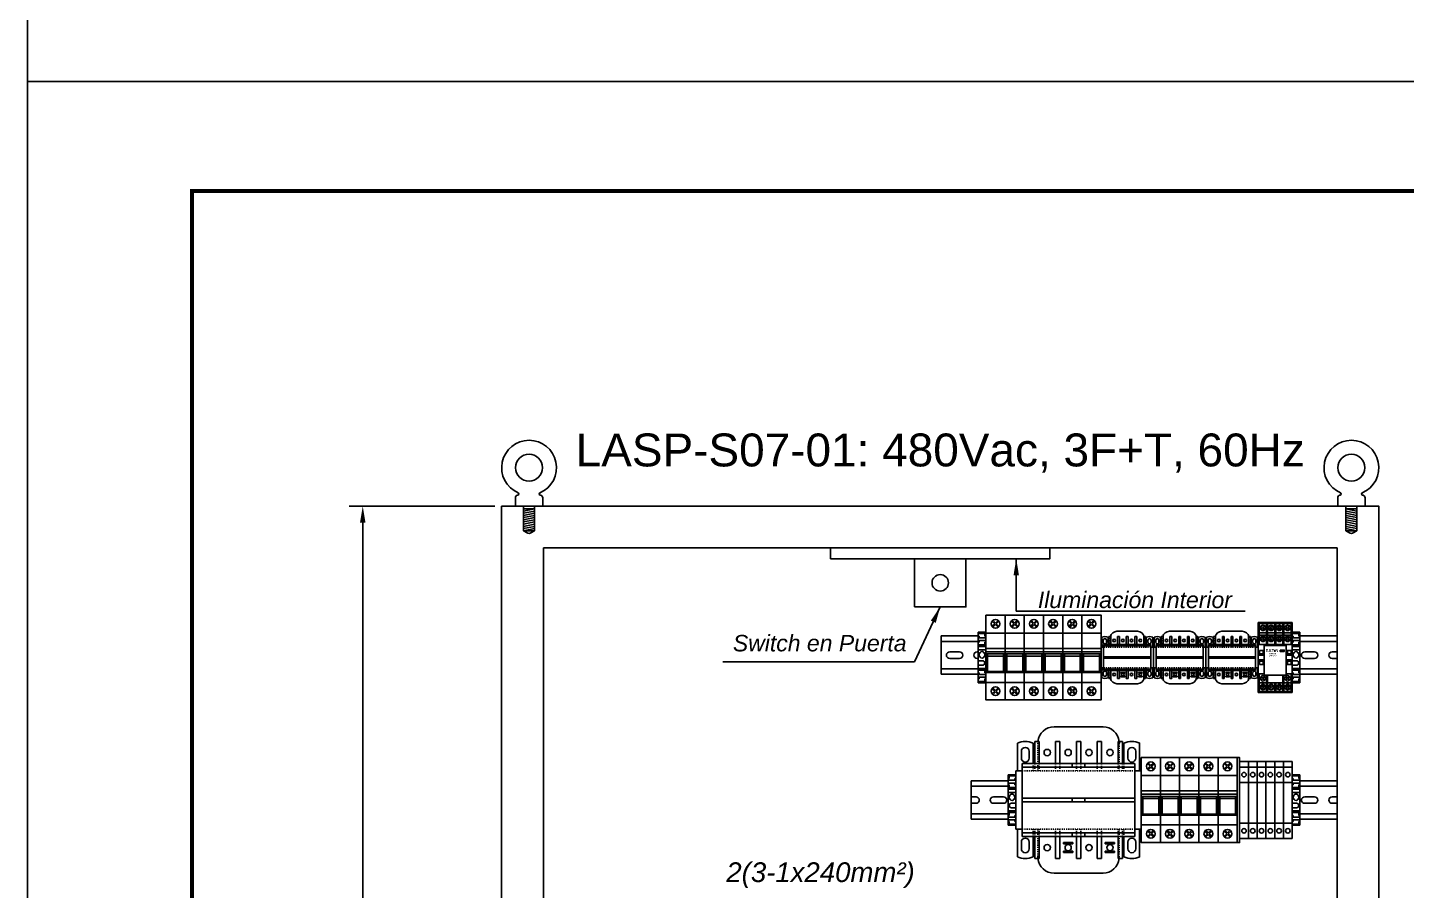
# Model space of a CAD drawing. Header units: millimetres. Extents: x 0 to 840, y -1485 to 297.
# Drawn here: x 0 to 125.8, y -73.8 to 4.9 of the extents above; entities that cross this region are included whole.
import ezdxf

# ---------------------------------------------------------------- set-up
doc = ezdxf.new("R2010")
doc.units = ezdxf.units.MM
doc.linetypes.add('HIDDEN', pattern=[0.2, 0.1, -0.1])
for name, color, linetype in [('DEFAULT_2', 8, 'HIDDEN'), ('L_COTAS', 2, 'Continuous'), ('MEMBRETE', 7, 'Continuous')]:
    doc.layers.add(name, color=color, linetype=linetype)
doc.styles.get("Standard").update_dxf_attribs({"font": 'arial.ttf'})
doc.styles.add('TEXTOS', font='ariali.ttf')
doc.dimstyles.new('FLECHA_ESC50', dxfattribs={"dimscale": 0.05, "dimtxt": 1.8, "dimasz": 2, "dimexe": 2, "dimexo": 4, "dimgap": 1, "dimtad": 1, "dimzin": 4, "dimdsep": 46, "dimtxsty": 'TEXTOS', "dimcen": 0, "dimclrd": 256, "dimclre": 256, "dimclrt": 2, "dimadec": 0, "dimazin": 0, "dimtfac": 1, "dimtdec": 4, "dimtmove": 1, "dimatfit": 3, "dimfxl": 1, "dimtvp": 1, "dimtolj": 1, "dimtzin": 0, "dimarcsym": 0})
doc.dimstyles.new('ISO-25$0', dxfattribs={"dimscale": 0, "dimtxt": 30, "dimasz": 25, "dimexe": 10, "dimexo": 20, "dimtad": 0, "dimtoh": 1, "dimdec": 4, "dimdsep": 46, "dimtxsty": 'Standard', "dimcen": 2.5, "dimclrd": 1, "dimclre": 1, "dimclrt": 3, "dimadec": 0, "dimazin": 0, "dimtfac": 1, "dimtdec": 4, "dimtmove": 0, "dimatfit": 3, "dimfxl": 1, "dimtvp": 1, "dimtolj": 1, "dimtzin": 0, "dimarcsym": 0})

# ---------------------------------------------------------------- blocks, each defined once
blk = doc.blocks.new('*D94')
at = {"layer": 'Defpoints', "color": 0, "transparency": 16777216}
for p in [(43.24, -38.73), (30.57, -238.73), (43.24, -238.73)]:
    blk.add_point(p, dxfattribs=at)
at = {"layer": 'L_COTAS', "color": 0, "lineweight": -2, "transparency": 16777216}
for p, q in [((42.61, -38.73), (29.32, -38.73)), ((30.57, -40.23), (30.57, -237.23)), ((42.61, -238.73), (29.32, -238.73))]:
    blk.add_line(p, q, dxfattribs=at)
at = {"layer": 'L_COTAS', "color": 0, "transparency": 16777216}
for points in [[(30.32, -40.23), (30.82, -40.23), (30.57, -38.73)], [(30.32, -237.23), (30.82, -237.23), (30.57, -238.73)]]:
    blk.add_solid(points, dxfattribs=at)
at = {"layer": 'L_COTAS', "color": 0, "transparency": 16777216, "insert": (29.04, -138.73), "char_height": 2, "attachment_point": 5, "rotation": 90, "style": 'TEXTOS'}
blk.add_mtext('2000mm', dxfattribs=at)
blk = doc.blocks.new('CANCAMO_8')
at = {"color": 2}
for p, q in [((-1.25, 0.75), (-1.25, 0)), ((-1.25, 0), (1.25, 0)), ((1.25, 0), (1.25, 0.75))]:
    blk.add_line(p, q, dxfattribs=at)
at = {"color": 3}
for p, q in [((-0.5, 0), (-0.5, -2.25)), ((0.5, 0), (0.5, -2.25)), ((-0.5, -0.25), (0.5, -0.25)), ((-0.5, -0.45), (0.5, -0.25)), ((-0.5, -0.65), (0.5, -0.45)), ((-0.5, -0.85), (0.5, -0.65)), ((-0.5, -1.05), (0.5, -0.85)), ((-0.5, -1.25), (0.5, -1.05)), ((-0.5, -1.45), (0.5, -1.25)), ((-0.5, -1.65), (0.5, -1.45)), ((-0.5, -1.85), (0.5, -1.65)), ((-0.5, -2.05), (0.5, -1.85)), ((-0.5, -2.25), (0.5, -2.05)), ((-0.5, -2.25), (0.5, -2.25)), ((-0.5, -2.25), (-0.11, -2.47)), ((0.11, -2.47), (0.5, -2.25))]:
    blk.add_line(p, q, dxfattribs=at)
at = {"color": 2}
blk.add_circle((0, 3.5), 1.23, dxfattribs=at)
for centre, radius, start, end in [((0, 3.5), 2.5, 293.2203, 246.7797), ((-1, 0.75), 0.25, 90, 180), ((-1.04, 1.1), 0.111, 289.3515, 70.6485), ((1.04, 1.1), 0.111, 109.3515, 250.6485), ((1, 0.75), 0.25, 0, 90)]:
    blk.add_arc(centre, radius, start, end, dxfattribs=at)
at = {"color": 3}
blk.add_arc((0, -2.25), 0.25, 243.4349, 296.5651, dxfattribs=at)
blk = doc.blocks.new('Fusible PMF')
for p, q in [((-0.32, 7.2), (-0.07, 6.95)), ((-0.07, 6.95), (-0.27, 6.75)), ((-0.27, 6.75), (-0.2, 6.68)), ((-0.25, 7.27), (0, 7.02)), ((0, 6.88), (-0.2, 6.68)), ((0.2, 7.22), (0, 7.02)), ((0, 6.88), (0.25, 6.63)), ((0.27, 7.15), (0.07, 6.95)), ((0.07, 6.95), (0.32, 6.7)), ((0.2, 7.22), (0.27, 7.15)), ((-0.32, 0.55), (-0.07, 0.8)), ((-0.27, 1), (-0.2, 1.07)), ((-0.07, 0.8), (-0.27, 1)), ((-0.25, 0.48), (0, 0.73)), ((0, 0.87), (-0.2, 1.07)), ((0, 0.87), (0.25, 1.12)), ((0.2, 0.53), (0, 0.73)), ((0.07, 0.8), (0.32, 1.05)), ((0.27, 0.6), (0.07, 0.8)), ((0.2, 0.53), (0.27, 0.6))]:
    blk.add_line(p, q)
at = {"color": 4}
for p, q in [((0.88, 4.4), (-0.87, 4.4)), ((0.88, 4.2), (-0.87, 4.2)), ((-0.72, 2.5), (-0.72, 4.2)), ((0.73, 4), (-0.72, 4)), ((0.73, 2.5), (0.73, 4.2)), ((0.73, 2.6), (-0.72, 2.6)), ((0.88, 2.5), (-0.87, 2.5))]:
    blk.add_line(p, q, dxfattribs=at)
blk.add_lwpolyline([(-0.87, 7.75), (0.88, 7.75), (0.88, 0), (-0.87, 0)], close=True)
at = {"color": 5}
blk.add_lwpolyline([(-0.87, 6.1), (0.88, 6.1), (0.88, 4.7), (-0.87, 4.7)], close=True, dxfattribs=at)
at = {"color": 4}
blk.add_lwpolyline([(-0.87, 4.7), (0.88, 4.7), (0.88, 1.6), (-0.87, 1.6)], close=True, dxfattribs=at)
for centre in [(0, 6.95), (0, 0.8)]:
    blk.add_circle(centre, 0.4)
blk = doc.blocks.new('BORNE SECCIONABLE')
for p, q in [((-0.4, 0), (-0.4, 7)), ((-0.4, 7), (0.4, 7)), ((-0.4, 6.5), (0.4, 6.5)), ((0.4, 7), (0.4, 0)), ((0.4, 5.11), (-0.4, 5.11)), ((-0.4, 1.39), (0.4, 1.39)), ((0.4, 0), (-0.4, 0))]:
    blk.add_line(p, q)
for centre in [(0, 5.81), (0, 0.69)]:
    blk.add_circle(centre, 0.208)
blk = doc.blocks.new('TOPE JXBs-BF')
for p, q in [((-0.35, 0), (-0.35, 4.6)), ((0.35, 4.6), (-0.35, 4.6)), ((0.35, 4.6), (-0.35, 4.6)), ((0.25, 4.5), (-0.35, 4.5)), ((-0.25, 4.25), (-0.35, 4.25)), ((-0.25, 4.25), (-0.25, 4.1)), ((0.35, 4.1), (-0.25, 4.1)), ((0.35, 3.85), (-0.25, 3.85)), ((-0.25, 3.85), (-0.25, 3.7)), ((0.25, 4.25), (0.25, 4.5)), ((0.35, 4.25), (0.25, 4.25)), ((0.35, 0), (0.35, 4.6)), ((-0.25, 3.7), (-0.35, 3.7)), ((0.25, 3.45), (-0.35, 3.45)), ((0.35, 3.3), (-0.35, 3.3)), ((0.35, 3), (-0.35, 3)), ((0.35, 3.7), (0.25, 3.7)), ((0.25, 3.7), (0.25, 3.45)), ((0.05, 2), (-0.35, 2)), ((0.05, 1.6), (-0.35, 1.6)), ((0.35, 1.3), (-0.35, 1.3)), ((0.25, 1.15), (-0.35, 1.15)), ((-0.25, 0.9), (-0.35, 0.9)), ((-0.25, 0.35), (-0.35, 0.35)), ((0.25, 0.1), (-0.35, 0.1)), ((0.35, 0), (-0.35, 0)), ((-0.25, 0.75), (-0.25, 0.9)), ((0.35, 0.75), (-0.25, 0.75)), ((0.35, 0.5), (-0.25, 0.5)), ((-0.25, 0.35), (-0.25, 0.5)), ((0.25, 0.9), (0.25, 1.15)), ((0.35, 0.9), (0.25, 0.9)), ((0.35, 0.35), (0.25, 0.35)), ((0.25, 0.35), (0.25, 0.1))]:
    blk.add_line(p, q)
blk.add_arc((0.05, 1.8), 0.2, 270, 90)
blk.add_ellipse((0, 2.55), major_axis=(0, -0.3), ratio=0.833333)
blk = doc.blocks.new('c0100e2a-F')
for p, q in [((2.23, 13.33), (-2.23, 13.33)), ((-5.57, 11.85), (-5.57, 9.33)), ((-4.14, 10), (-4.14, 11.85)), ((-4, 12), (-4, 10)), ((-3.6, 12), (-4, 12)), ((-3.6, 10), (-3.6, 12)), ((-2.1, 12), (-2.1, 10)), ((-1.7, 12), (-2.1, 12)), ((-1.7, 10), (-1.7, 12)), ((-0.2, 12), (-0.2, 10)), ((0.2, 12), (-0.2, 12)), ((0.2, 10), (0.2, 12)), ((1.7, 12), (1.7, 10)), ((2.1, 12), (1.7, 12)), ((2.1, 10), (2.1, 12)), ((3.6, 12), (3.6, 10)), ((4, 12), (3.6, 12)), ((4, 10), (4, 12)), ((4.14, 11.85), (4.14, 10)), ((5.57, 9.33), (5.57, 11.85)), ((-5.21, 10.49), (-5.21, 11.11)), ((-4.5, 11.11), (-4.5, 10.49)), ((4.5, 10.49), (4.5, 11.11)), ((5.21, 11.11), (5.21, 10.49)), ((-5.71, 9.33), (-5.71, 4)), ((-5.71, 9.33), (-5.14, 9.33)), ((-5.14, 10), (-5.14, 3.33)), ((-5.14, 10), (5.14, 10)), ((-5.14, 9.67), (5.14, 9.67)), ((-0.57, 10), (-0.57, 9.67)), ((0.57, 10), (0.57, 9.67)), ((5.14, 10), (5.14, 3.33)), ((5.14, 9.33), (5.71, 9.33)), ((5.71, 9.33), (5.71, 4)), ((-5.14, 6.83), (5.14, 6.83)), ((-5.14, 6.5), (5.14, 6.5)), ((-0.57, 6.83), (-0.57, 6.5)), ((0.57, 6.83), (0.57, 6.5)), ((-5.71, 4), (-5.14, 4)), ((-5.57, 4), (-5.57, 1.48)), ((5.14, 4), (5.71, 4)), ((5.57, 1.48), (5.57, 4)), ((-5.21, 2.22), (-5.21, 2.84)), ((-5.14, 3.67), (5.14, 3.67)), ((-5.14, 3.33), (5.14, 3.33)), ((-4.5, 2.84), (-4.5, 2.22)), ((-4.14, 1.48), (-4.14, 3.33)), ((-4, 3.33), (-4, 1.33)), ((-3.6, 1.33), (-3.6, 3.33)), ((-2.1, 3.33), (-2.1, 1.33)), ((-1.7, 1.33), (-1.7, 3.33)), ((-1.38, 2.79), (-0.52, 2.79)), ((-1.38, 2.79), (-1.38, 2.74)), ((-1.38, 2.78), (-0.52, 2.78)), ((-1.38, 2.72), (-0.52, 2.72)), ((-1.38, 2.72), (-1.38, 2.66)), ((-1.38, 2.69), (-0.52, 2.69)), ((-1.38, 2.67), (-0.52, 2.67)), ((-1.38, 2.66), (-0.52, 2.66)), ((-0.57, 3.67), (-0.57, 3.33)), ((-0.52, 2.79), (-0.52, 2.66)), ((-0.2, 3.33), (-0.2, 1.33)), ((0.2, 1.33), (0.2, 3.33)), ((0.57, 3.67), (0.57, 3.33)), ((1.7, 3.33), (1.7, 1.33)), ((2.1, 1.33), (2.1, 3.33)), ((2.43, 2.79), (3.29, 2.79)), ((2.43, 2.79), (2.43, 2.74)), ((2.43, 2.78), (3.29, 2.78)), ((2.43, 2.72), (3.29, 2.72)), ((2.43, 2.72), (2.43, 2.66)), ((2.43, 2.69), (3.29, 2.69)), ((2.43, 2.67), (3.29, 2.67)), ((2.43, 2.66), (3.29, 2.66)), ((3.29, 2.79), (3.29, 2.66)), ((3.6, 3.33), (3.6, 1.33)), ((4, 1.33), (4, 3.33)), ((4.14, 3.33), (4.14, 1.48)), ((4.5, 2.22), (4.5, 2.84)), ((5.21, 2.84), (5.21, 2.22)), ((-4, 1.33), (-3.6, 1.33)), ((-2.1, 1.33), (-1.7, 1.33)), ((-1.38, 2.01), (-0.52, 2.01)), ((-1.38, 2.01), (-1.38, 1.87)), ((-1.38, 1.99), (-0.52, 1.99)), ((-1.38, 1.98), (-0.52, 1.98)), ((-1.38, 1.95), (-0.52, 1.95)), ((-1.38, 1.89), (-0.52, 1.89)), ((-1.38, 1.87), (-0.52, 1.87)), ((-0.52, 2.01), (-0.52, 1.87)), ((-0.2, 1.33), (0.2, 1.33)), ((1.7, 1.33), (2.1, 1.33)), ((2.43, 2.01), (3.29, 2.01)), ((2.43, 2.01), (2.43, 1.87)), ((2.43, 1.99), (3.29, 1.99)), ((2.43, 1.98), (3.29, 1.98)), ((2.43, 1.95), (3.29, 1.95)), ((2.43, 1.89), (3.29, 1.89)), ((2.43, 1.87), (3.29, 1.87)), ((3.29, 2.01), (3.29, 1.87)), ((3.6, 1.33), (4, 1.33)), ((-2.23, 0), (2.23, 0))]:
    blk.add_line(p, q)
at = {"color": 40}
for centre in [(-2.86, 11), (-0.95, 11), (0.95, 11), (2.86, 11), (-2.86, 2.33), (-0.95, 2.33), (0.95, 2.33), (2.86, 2.33)]:
    blk.add_circle(centre, 0.286, dxfattribs=at)
for centre, radius, start, end in [((-2.23, 11.85), 1.49, 90, 174.1132), ((2.23, 11.85), 1.49, 5.8868, 90), ((-4.86, 10.22), 1.79, 66.4218, 113.5782), ((-4.86, 11.11), 0.357, 0, 180), ((4.86, 10.22), 1.79, 66.4218, 113.5782), ((4.86, 11.11), 0.357, 0, 180), ((-4.86, 10.49), 0.357, 180, 0), ((4.86, 10.49), 0.357, 180, 0), ((-4.86, 2.84), 0.357, 0, 180), ((4.86, 2.84), 0.357, 0, 180), ((-4.86, 3.12), 1.79, 246.4218, 293.5782), ((-4.86, 2.22), 0.357, 180, 0), ((-2.23, 1.49), 1.49, 185.8868, 270), ((2.23, 1.49), 1.49, 270, 354.1132), ((4.86, 3.12), 1.79, 246.4218, 293.5782), ((4.86, 2.22), 0.357, 180, 0)]:
    blk.add_arc(centre, radius, start, end)
at = {"layer": 'DEFAULT_2'}
for p, q in [((-3.71, 11.85), (-3.71, 9.33)), ((3.71, 9.33), (3.71, 11.85)), ((-5.14, 9.33), (5.14, 9.33)), ((-4.14, 9.33), (-4.14, 10)), ((-4, 10), (-4, 9.33)), ((-3.6, 10), (-3.6, 9.33)), ((-2.1, 10), (-2.1, 9.33)), ((-1.7, 10), (-1.7, 9.33)), ((-0.2, 10), (-0.2, 9.33)), ((0.2, 10), (0.2, 9.33)), ((1.7, 10), (1.7, 9.33)), ((2.1, 10), (2.1, 9.33)), ((3.6, 10), (3.6, 9.33)), ((4, 10), (4, 9.33)), ((4.14, 10), (4.14, 9.33)), ((-5.14, 4), (5.14, 4)), ((-4.14, 3.33), (-4.14, 4)), ((-4, 3.33), (-4, 4)), ((-3.71, 4), (-3.71, 1.49)), ((-3.6, 3.33), (-3.6, 4)), ((-2.1, 3.33), (-2.1, 4)), ((-1.7, 3.33), (-1.7, 4)), ((-0.2, 3.33), (-0.2, 4)), ((0.2, 3.33), (0.2, 4)), ((1.7, 3.33), (1.7, 4)), ((2.1, 3.33), (2.1, 4)), ((3.6, 3.33), (3.6, 4)), ((3.71, 1.49), (3.71, 4)), ((4, 3.33), (4, 4)), ((4.14, 4), (4.14, 3.33)), ((-1.38, 2.75), (-0.52, 2.75)), ((-1.38, 2.74), (-1.38, 2.72)), ((-1.38, 2.72), (-0.52, 2.72)), ((-1.38, 2.71), (-0.52, 2.71)), ((-1.38, 2.69), (-0.52, 2.69)), ((2.43, 2.75), (3.29, 2.75)), ((2.43, 2.74), (2.43, 2.72)), ((2.43, 2.72), (3.29, 2.72)), ((2.43, 2.71), (3.29, 2.71)), ((2.43, 2.69), (3.29, 2.69)), ((-1.38, 1.97), (-0.52, 1.97)), ((-1.38, 1.96), (-0.52, 1.96)), ((-1.38, 1.95), (-0.52, 1.95)), ((-1.38, 1.92), (-0.52, 1.92)), ((2.43, 1.97), (3.29, 1.97)), ((2.43, 1.96), (3.29, 1.96)), ((2.43, 1.95), (3.29, 1.95)), ((2.43, 1.92), (3.29, 1.92))]:
    blk.add_line(p, q, dxfattribs=at)
for centre, start, end in [((-2.23, 11.85), 174.1132, 180), ((2.23, 11.85), 0, 5.8868), ((-2.23, 1.49), 180, 185.8868), ((2.23, 1.49), 354.1132, 0)]:
    blk.add_arc(centre, 1.49, start, end, dxfattribs=at)
blk = doc.blocks.new('c0050e2afb-P')
for p, q in [((-3.71, 6.76), (-3.71, 5.33)), ((-3.48, 6.03), (-3.48, 6.32)), ((-3, 6.32), (-3, 6.03)), ((-2.76, 5.71), (-2.76, 6.76)), ((-2.67, 6.86), (-2.67, 5.71)), ((-2.4, 6.86), (-2.67, 6.86)), ((-2.4, 5.71), (-2.4, 6.86)), ((1.49, 7.62), (-1.49, 7.62)), ((-1.4, 6.86), (-1.4, 5.71)), ((-1.13, 6.86), (-1.4, 6.86)), ((-1.13, 5.71), (-1.13, 6.86)), ((-0.13, 6.86), (-0.13, 5.71)), ((0.13, 6.86), (-0.13, 6.86)), ((0.13, 5.71), (0.13, 6.86)), ((1.13, 6.86), (1.13, 5.71)), ((1.4, 6.86), (1.13, 6.86)), ((1.4, 5.71), (1.4, 6.86)), ((2.4, 6.86), (2.4, 5.71)), ((2.67, 6.86), (2.4, 6.86)), ((2.67, 5.71), (2.67, 6.86)), ((2.76, 6.76), (2.76, 5.71)), ((3, 6.03), (3, 6.32)), ((3.48, 6.32), (3.48, 6.03)), ((3.71, 5.33), (3.71, 6.76)), ((-3.81, 5.33), (-3.81, 2.29)), ((-3.81, 5.33), (-3.43, 5.33)), ((-3.43, 5.71), (-3.43, 1.9)), ((-3.43, 5.71), (3.43, 5.71)), ((-3.43, 5.52), (3.43, 5.52)), ((-0.38, 5.71), (-0.38, 5.52)), ((0.38, 5.71), (0.38, 5.52)), ((3.43, 5.71), (3.43, 1.9)), ((3.43, 5.33), (3.81, 5.33)), ((3.81, 5.33), (3.81, 2.29)), ((-3.81, 2.29), (-3.43, 2.29)), ((-3.71, 2.29), (-3.71, 0.86)), ((-3.43, 3.91), (3.43, 3.91)), ((-3.43, 3.71), (3.43, 3.71)), ((-3.43, 2.1), (3.43, 2.1)), ((-0.38, 3.91), (-0.38, 3.71)), ((-0.38, 2.1), (-0.38, 1.9)), ((0.38, 3.91), (0.38, 3.71)), ((0.38, 2.1), (0.38, 1.9)), ((3.43, 2.29), (3.81, 2.29)), ((3.71, 0.86), (3.71, 2.29)), ((-3.48, 1.3), (-3.48, 1.59)), ((-3.43, 1.9), (3.43, 1.9)), ((-3, 1.59), (-3, 1.3)), ((-2.76, 0.86), (-2.76, 1.9)), ((-2.67, 1.9), (-2.67, 0.76)), ((-2.67, 0.76), (-2.4, 0.76)), ((-2.4, 0.76), (-2.4, 1.9)), ((-1.49, 0), (1.49, 0)), ((-1.4, 1.9), (-1.4, 0.76)), ((-1.4, 0.76), (-1.13, 0.76)), ((-1.13, 0.76), (-1.13, 1.9)), ((-0.92, 1.65), (-0.35, 1.65)), ((-0.92, 1.65), (-0.92, 1.55)), ((-0.92, 1.63), (-0.35, 1.63)), ((-0.92, 1.59), (-0.35, 1.59)), ((-0.92, 1.57), (-0.35, 1.57)), ((-0.92, 1.56), (-0.35, 1.56)), ((-0.92, 1.55), (-0.35, 1.55)), ((-0.92, 1.11), (-0.35, 1.11)), ((-0.92, 1.11), (-0.92, 1.11)), ((-0.92, 1.1), (-0.35, 1.1)), ((-0.92, 1.1), (-0.35, 1.1)), ((-0.92, 1.1), (-0.92, 1.02)), ((-0.92, 1.08), (-0.35, 1.08)), ((-0.92, 1.04), (-0.35, 1.04)), ((-0.92, 1.02), (-0.35, 1.02)), ((-0.35, 1.65), (-0.35, 1.56)), ((-0.35, 1.56), (-0.35, 1.55)), ((-0.35, 1.11), (-0.35, 1.02)), ((-0.13, 1.9), (-0.13, 0.76)), ((-0.13, 0.76), (0.13, 0.76)), ((0.13, 0.76), (0.13, 1.9)), ((1.13, 1.9), (1.13, 0.76)), ((1.13, 0.76), (1.4, 0.76)), ((1.4, 0.76), (1.4, 1.9)), ((1.62, 1.65), (2.19, 1.65)), ((1.62, 1.65), (1.62, 1.55)), ((1.62, 1.63), (2.19, 1.63)), ((1.62, 1.59), (2.19, 1.59)), ((1.62, 1.57), (2.19, 1.57)), ((1.62, 1.56), (2.19, 1.56)), ((1.62, 1.55), (2.19, 1.55)), ((1.62, 1.11), (2.19, 1.11)), ((1.62, 1.11), (1.62, 1.11)), ((1.62, 1.1), (2.19, 1.1)), ((1.62, 1.1), (2.19, 1.1)), ((1.62, 1.1), (1.62, 1.02)), ((1.62, 1.08), (2.19, 1.08)), ((1.62, 1.04), (2.19, 1.04)), ((1.62, 1.02), (2.19, 1.02)), ((2.19, 1.65), (2.19, 1.56)), ((2.19, 1.56), (2.19, 1.55)), ((2.19, 1.11), (2.19, 1.02)), ((2.4, 1.9), (2.4, 0.76)), ((2.4, 0.76), (2.67, 0.76)), ((2.67, 0.76), (2.67, 1.9)), ((2.76, 1.9), (2.76, 0.86)), ((3, 1.3), (3, 1.59)), ((3.48, 1.59), (3.48, 1.3))]:
    blk.add_line(p, q)
at = {"color": 40}
for centre in [(-1.91, 6.29), (-0.64, 6.29), (0.63, 6.29), (1.9, 6.29), (-1.91, 1.33), (-0.64, 1.33), (0.63, 1.33), (1.9, 1.33)]:
    blk.add_circle(centre, 0.191, dxfattribs=at)
for centre, radius, start, end in [((-3.24, 5.67), 1.19, 66.4218, 113.5782), ((-3.24, 6.32), 0.238, 0, 180), ((-3.24, 6.03), 0.238, 180, 0), ((-1.49, 6.63), 0.991, 90, 166.6576), ((1.49, 6.63), 0.991, 13.3424, 90), ((3.24, 5.67), 1.19, 66.4218, 113.5782), ((3.24, 6.32), 0.238, 0, 180), ((3.24, 6.03), 0.238, 180, 0), ((-3.24, 1.95), 1.19, 246.4218, 293.5782), ((-3.24, 1.59), 0.238, 0, 180), ((-3.24, 1.3), 0.238, 180, 0), ((-1.49, 0.99), 0.991, 193.3424, 270), ((1.49, 0.99), 0.991, 270, 346.6576), ((3.24, 1.95), 1.19, 246.4218, 293.5782), ((3.24, 1.59), 0.238, 0, 180), ((3.24, 1.3), 0.238, 180, 0)]:
    blk.add_arc(centre, radius, start, end)
at = {"layer": 'DEFAULT_2'}
for p, q in [((-2.48, 6.63), (-2.48, 5.33)), ((2.48, 5.33), (2.48, 6.63)), ((-3.43, 5.33), (3.43, 5.33)), ((-2.76, 5.33), (-2.76, 5.71)), ((-2.67, 5.71), (-2.67, 5.33)), ((-2.4, 5.71), (-2.4, 5.33)), ((-1.4, 5.71), (-1.4, 5.33)), ((-1.13, 5.71), (-1.13, 5.33)), ((-0.13, 5.71), (-0.13, 5.33)), ((0.13, 5.71), (0.13, 5.33)), ((1.13, 5.71), (1.13, 5.33)), ((1.4, 5.71), (1.4, 5.33)), ((2.4, 5.71), (2.4, 5.33)), ((2.67, 5.71), (2.67, 5.33)), ((2.76, 5.71), (2.76, 5.33)), ((-3.43, 2.29), (3.43, 2.29)), ((-2.76, 1.9), (-2.76, 2.29)), ((-2.67, 1.9), (-2.67, 2.29)), ((-2.48, 2.29), (-2.48, 0.99)), ((-2.4, 1.9), (-2.4, 2.29)), ((-1.4, 1.9), (-1.4, 2.29)), ((-1.13, 1.9), (-1.13, 2.29)), ((-0.13, 1.9), (-0.13, 2.29)), ((0.13, 1.9), (0.13, 2.29)), ((1.13, 1.9), (1.13, 2.29)), ((1.4, 1.9), (1.4, 2.29)), ((2.4, 1.9), (2.4, 2.29)), ((2.48, 0.99), (2.48, 2.29)), ((2.67, 1.9), (2.67, 2.29)), ((2.76, 2.29), (2.76, 1.9)), ((-0.92, 1.61), (-0.35, 1.61)), ((-0.92, 1.6), (-0.35, 1.6)), ((-0.92, 1.58), (-0.35, 1.58)), ((-0.92, 1.11), (-0.92, 1.1)), ((-0.92, 1.09), (-0.35, 1.09)), ((-0.92, 1.07), (-0.35, 1.07)), ((-0.92, 1.06), (-0.35, 1.06)), ((-0.35, 1.56), (-0.35, 1.56)), ((1.62, 1.61), (2.19, 1.61)), ((1.62, 1.6), (2.19, 1.6)), ((1.62, 1.58), (2.19, 1.58)), ((1.62, 1.11), (1.62, 1.1)), ((1.62, 1.09), (2.19, 1.09)), ((1.62, 1.07), (2.19, 1.07)), ((1.62, 1.06), (2.19, 1.06)), ((2.19, 1.56), (2.19, 1.56))]:
    blk.add_line(p, q, dxfattribs=at)
for centre, start, end in [((-1.49, 6.63), 166.6576, 180), ((1.49, 6.63), 0, 13.3424), ((-1.49, 0.99), 180, 193.3424), ((1.49, 0.99), 346.6576, 0)]:
    blk.add_arc(centre, 0.991, start, end, dxfattribs=at)
blk = doc.blocks.new('D2PR2B')
h = blk.add_hatch(color=256)
edge = h.paths.add_edge_path()
edge.add_arc((-0.05, 3.81), 0.0338, 0, 360)
for p, q in [((-1.55, 6.4), (-1.55, 3.4)), ((1.55, 6.4), (-1.55, 6.4)), ((1.48, 6.4), (-1.47, 6.4)), ((-1.47, 6.4), (1.48, 6.4)), ((-1.45, 4.4), (-1.45, 6.4)), ((-0.8, 6.3), (-1.45, 6.3)), ((-0.8, 4.4), (-0.8, 6.4)), ((-0.8, 6.3), (-0.7, 6.3)), ((-0.7, 4.4), (-0.7, 6.4)), ((-0.05, 6.3), (-0.7, 6.3)), ((-0.05, 4.4), (-0.05, 6.4)), ((0.05, 4.4), (0.05, 6.4)), ((0.7, 6.3), (0.05, 6.3)), ((0.7, 4.4), (0.7, 6.4)), ((0.8, 4.4), (0.8, 6.4)), ((1.45, 6.3), (0.8, 6.3)), ((1.45, 4.4), (1.45, 6.4)), ((1.55, 3.4), (1.55, 6.4)), ((-1.55, 5.45), (1.55, 5.45)), ((-1.45, 5.25), (-0.8, 5.25)), ((-1.32, 6.05), (-1.17, 5.9)), ((-1.32, 5.05), (-1.17, 4.9)), ((-1.17, 5.9), (-1.31, 5.77)), ((-1.31, 5.77), (-1.26, 5.72)), ((-1.28, 6.1), (-1.12, 5.95)), ((-1.28, 5.1), (-1.12, 4.95)), ((-1.12, 5.85), (-1.26, 5.72)), ((-0.99, 6.08), (-1.12, 5.95)), ((-1.12, 5.85), (-0.97, 5.7)), ((-0.99, 5.08), (-1.12, 4.95)), ((-0.94, 6.03), (-1.08, 5.9)), ((-1.08, 5.9), (-0.93, 5.75)), ((-0.94, 5.03), (-1.08, 4.9)), ((-0.99, 6.08), (-0.94, 6.03)), ((-0.99, 5.08), (-0.94, 5.03)), ((-0.7, 5.25), (-0.05, 5.25)), ((-0.57, 6.05), (-0.42, 5.9)), ((-0.57, 5.05), (-0.42, 4.9)), ((-0.42, 5.9), (-0.56, 5.77)), ((-0.56, 5.77), (-0.51, 5.72)), ((-0.53, 6.1), (-0.37, 5.95)), ((-0.53, 5.1), (-0.37, 4.95)), ((-0.37, 5.85), (-0.51, 5.72)), ((-0.24, 6.08), (-0.37, 5.95)), ((-0.37, 5.85), (-0.22, 5.7)), ((-0.24, 5.08), (-0.37, 4.95)), ((-0.19, 6.03), (-0.33, 5.9)), ((-0.33, 5.9), (-0.18, 5.75)), ((-0.19, 5.03), (-0.33, 4.9)), ((-0.24, 6.08), (-0.19, 6.03)), ((-0.24, 5.08), (-0.19, 5.03)), ((0.05, 5.25), (0.7, 5.25)), ((0.18, 6.05), (0.33, 5.9)), ((0.18, 5.05), (0.33, 4.9)), ((0.33, 5.9), (0.19, 5.77)), ((0.19, 5.77), (0.24, 5.72)), ((0.22, 6.1), (0.38, 5.95)), ((0.22, 5.1), (0.38, 4.95)), ((0.38, 5.85), (0.24, 5.72)), ((0.51, 6.08), (0.38, 5.95)), ((0.38, 5.85), (0.53, 5.7)), ((0.51, 5.08), (0.38, 4.95)), ((0.56, 6.03), (0.42, 5.9)), ((0.42, 5.9), (0.57, 5.75)), ((0.56, 5.03), (0.42, 4.9)), ((0.51, 6.08), (0.56, 6.03)), ((0.51, 5.08), (0.56, 5.03)), ((0.8, 5.25), (1.45, 5.25)), ((0.93, 6.05), (1.08, 5.9)), ((0.93, 5.05), (1.08, 4.9)), ((1.08, 5.9), (0.94, 5.77)), ((0.94, 5.77), (0.99, 5.72)), ((0.97, 6.1), (1.13, 5.95)), ((0.97, 5.1), (1.13, 4.95)), ((1.13, 5.85), (0.99, 5.72)), ((1.26, 6.08), (1.13, 5.95)), ((1.13, 5.85), (1.28, 5.7)), ((1.26, 5.08), (1.13, 4.95)), ((1.31, 6.03), (1.17, 5.9)), ((1.17, 5.9), (1.32, 5.75)), ((1.31, 5.03), (1.17, 4.9)), ((1.26, 6.08), (1.31, 6.03)), ((1.26, 5.08), (1.31, 5.03)), ((-1.55, 4.4), (1.55, 4.4)), ((-1.17, 4.9), (-1.31, 4.77)), ((-1.31, 4.77), (-1.26, 4.72)), ((-1.12, 4.85), (-1.26, 4.72)), ((-1.12, 4.85), (-0.97, 4.7)), ((-1.08, 4.9), (-0.93, 4.75)), ((-0.42, 4.9), (-0.56, 4.77)), ((-0.56, 4.77), (-0.51, 4.72)), ((-0.37, 4.85), (-0.51, 4.72)), ((-0.37, 4.85), (-0.22, 4.7)), ((-0.33, 4.9), (-0.18, 4.75)), ((0.33, 4.9), (0.19, 4.77)), ((0.19, 4.77), (0.24, 4.72)), ((0.38, 4.85), (0.24, 4.72)), ((0.38, 4.85), (0.53, 4.7)), ((0.42, 4.9), (0.57, 4.75)), ((1.08, 4.9), (0.94, 4.77)), ((0.94, 4.77), (0.99, 4.72)), ((1.13, 4.85), (0.99, 4.72)), ((1.13, 4.85), (1.28, 4.7)), ((1.17, 4.9), (1.32, 4.75)), ((-1, 3.4), (-1.55, 3.4)), ((-1, 3), (-1.55, 3)), ((-1.55, 3), (-1.55, 0)), ((1, 3.4), (1.55, 3.4)), ((1, 3), (1.55, 3)), ((1.55, 0), (1.55, 3)), ((-1.55, 1.7), (-1, 1.7)), ((-1.45, 1.7), (-1.45, 0)), ((-1.32, 1.45), (-1.17, 1.3)), ((-1.17, 1.3), (-1.31, 1.17)), ((-1.28, 1.5), (-1.12, 1.35)), ((-0.99, 1.48), (-1.12, 1.35)), ((-0.94, 1.43), (-1.08, 1.3)), ((-1.08, 1.3), (-0.93, 1.15)), ((-0.99, 1.48), (-0.94, 1.43)), ((-0.8, 1.6), (-0.8, 0)), ((-0.7, 1.6), (-0.7, 0)), ((0.7, 1.6), (0.7, 0)), ((0.8, 1.6), (0.8, 0)), ((0.93, 1.45), (1.08, 1.3)), ((1.08, 1.3), (0.94, 1.17)), ((0.97, 1.5), (1.13, 1.35)), ((1, 1.7), (1.55, 1.7)), ((1.26, 1.48), (1.13, 1.35)), ((1.31, 1.43), (1.17, 1.3)), ((1.17, 1.3), (1.32, 1.15)), ((1.26, 1.48), (1.31, 1.43)), ((1.45, 1.7), (1.45, 0)), ((-1.55, 0.9), (1.55, 0.9)), ((1.55, 0), (-1.55, 0)), ((-0.8, 0.1), (-1.45, 0.1)), ((-1.32, 0.65), (-1.17, 0.5)), ((-1.31, 1.17), (-1.26, 1.12)), ((-1.17, 0.5), (-1.31, 0.37)), ((-1.31, 0.37), (-1.26, 0.32)), ((-1.28, 0.7), (-1.12, 0.55)), ((-1.12, 1.25), (-1.26, 1.12)), ((-1.12, 0.45), (-1.26, 0.32)), ((-1.12, 1.25), (-0.97, 1.1)), ((-0.99, 0.68), (-1.12, 0.55)), ((-1.12, 0.45), (-0.97, 0.3)), ((-0.94, 0.63), (-1.08, 0.5)), ((-1.08, 0.5), (-0.93, 0.35)), ((-0.99, 0.68), (-0.94, 0.63)), ((-0.05, 0.1), (-0.7, 0.1)), ((-0.57, 0.65), (-0.42, 0.5)), ((-0.42, 0.5), (-0.56, 0.37)), ((-0.56, 0.37), (-0.51, 0.32)), ((-0.53, 0.7), (-0.37, 0.55)), ((-0.37, 0.45), (-0.51, 0.32)), ((-0.24, 0.68), (-0.37, 0.55)), ((-0.37, 0.45), (-0.22, 0.3)), ((-0.19, 0.63), (-0.33, 0.5)), ((-0.33, 0.5), (-0.18, 0.35)), ((-0.24, 0.68), (-0.19, 0.63)), ((-0.05, 0.9), (-0.05, 0)), ((0.05, 0.9), (0.05, 0)), ((0.7, 0.1), (0.05, 0.1)), ((0.18, 0.65), (0.33, 0.5)), ((0.33, 0.5), (0.19, 0.37)), ((0.19, 0.37), (0.24, 0.32)), ((0.22, 0.7), (0.38, 0.55)), ((0.38, 0.45), (0.24, 0.32)), ((0.51, 0.68), (0.38, 0.55)), ((0.38, 0.45), (0.53, 0.3)), ((0.56, 0.63), (0.42, 0.5)), ((0.42, 0.5), (0.57, 0.35)), ((0.51, 0.68), (0.56, 0.63)), ((1.45, 0.1), (0.8, 0.1)), ((0.93, 0.65), (1.08, 0.5)), ((0.94, 1.17), (0.99, 1.12)), ((1.08, 0.5), (0.94, 0.37)), ((0.94, 0.37), (0.99, 0.32)), ((0.97, 0.7), (1.13, 0.55)), ((1.13, 1.25), (0.99, 1.12)), ((1.13, 0.45), (0.99, 0.32)), ((1.13, 1.25), (1.28, 1.1)), ((1.26, 0.68), (1.13, 0.55)), ((1.13, 0.45), (1.28, 0.3)), ((1.31, 0.63), (1.17, 0.5)), ((1.17, 0.5), (1.32, 0.35)), ((1.26, 0.68), (1.31, 0.63))]:
    blk.add_line(p, q)
for points in [[(-1.44, 3.85), (-1.11, 3.85), (-1.11, 3.54), (-1.44, 3.54)], [(0.45, 3.87), (0.83, 3.87), (0.83, 3.75), (0.45, 3.75)], [(1.44, 3.85), (1.11, 3.85), (1.11, 3.54), (1.44, 3.54)], [(-1.44, 2.55), (-1.11, 2.55), (-1.11, 2.86), (-1.44, 2.86)], [(1.44, 2.55), (1.11, 2.55), (1.11, 2.86), (1.44, 2.86)]]:
    blk.add_lwpolyline(points, close=True)
at = {"color": 4}
blk.add_lwpolyline([(-1, 4.3), (1, 4.3), (1, 1.6), (-1, 1.6)], close=True, dxfattribs=at)
for centre, radius in [((-1.12, 5.9), 0.25), ((-1.12, 4.9), 0.25), ((-0.37, 5.9), 0.25), ((-0.37, 4.9), 0.25), ((0.38, 5.9), 0.25), ((0.38, 4.9), 0.25), ((1.13, 5.9), 0.25), ((1.13, 4.9), 0.25), ((-0.05, 3.81), 0.0338), ((-1.12, 1.3), 0.25), ((1.13, 1.3), 0.25), ((-1.12, 0.5), 0.25), ((-0.37, 0.5), 0.25), ((0.38, 0.5), 0.25), ((1.13, 0.5), 0.25)]:
    blk.add_circle(centre, radius)
at = {"attachment_point": 6}
for s, insert, char_height, width in [('{\\fArial|b1|i0|c0|p34;EAT N}', (0.29, 3.83), 0.2794, 10.163), ('{\\fArial|b0|i0|c0|p34;D2PR2B}', (0.08, 3.54), 0.12, 10.9121), ('\\pxql;{\\fArial|b0|i0|c0|p34;240 VAC}', (0.6, 3.38), 0.12, 1.1682)]:
    blk.add_mtext(s, dxfattribs=dict(at, insert=insert, char_height=char_height, width=width))

msp = doc.modelspace()

# ---------------------------------------------------------------- linework, layer by layer
at = {"color": 4}
for p, q in [((83.3138, -50.5718), (86.702, -50.5718)), ((83.3138, -54.0718), (83.3138, -50.5718)), ((83.3138, -51.0718), (86.702, -51.0718)), ((119.4281, -50.5718), (116.0399, -50.5718)), ((119.4281, -51.0718), (116.0399, -51.0718)), ((83.3138, -53.5718), (86.702, -53.5718)), ((83.3138, -54.0718), (86.702, -54.0718)), ((119.4281, -53.5718), (116.0399, -53.5718)), ((119.4281, -54.0718), (116.0399, -54.0718)), ((86.0501, -63.7901), (89.4384, -63.7901)), ((86.0501, -67.2901), (86.0501, -63.7901)), ((119.4281, -63.7901), (116.0399, -63.7901)), ((86.0501, -64.2901), (89.4384, -64.2901)), ((119.4281, -64.2901), (116.0399, -64.2901)), ((86.0501, -66.7901), (89.4384, -66.7901)), ((86.0501, -67.2901), (89.4384, -67.2901)), ((119.4281, -66.7901), (116.0399, -66.7901)), ((119.4281, -67.2901), (116.0399, -67.2901))]:
    msp.add_line(p, q, dxfattribs=at)
for p, q in [((84.0981, -52.0218), (84.9981, -52.0218)), ((84.0981, -52.6218), (84.9981, -52.6218)), ((86.5981, -52.0218), (86.702, -52.0218)), ((86.5981, -52.6218), (86.702, -52.6218)), ((117.3781, -52.0218), (116.4781, -52.0218)), ((117.3781, -52.6218), (116.4781, -52.6218)), ((118.9781, -52.0218), (119.4281, -52.0218)), ((118.9781, -52.6218), (119.4281, -52.6218)), ((86.5001, -65.2401), (86.0501, -65.2401)), ((88.1001, -65.2401), (89.0001, -65.2401)), ((117.3781, -65.2401), (116.4781, -65.2401)), ((118.9781, -65.2401), (119.4281, -65.2401)), ((86.5001, -65.8401), (86.0501, -65.8401)), ((88.1001, -65.8401), (89.0001, -65.8401)), ((117.3781, -65.8401), (116.4781, -65.8401)), ((118.9781, -65.8401), (119.4281, -65.8401))]:
    msp.add_line(p, q)
for points in [[(0, 0), (420, 0), (420, 297), (0, 297)], [(0, -297), (420, -297), (420, 0), (0, 0)], [(110.3184, -61.6651), (110.5399, -61.6651), (110.5399, -69.4151), (110.3184, -69.4151)]]:
    msp.add_lwpolyline(points, close=True)
at = {"color": 5}
for points in [[(43.2381, -38.7301), (123.2381, -38.7301), (123.2381, -238.7301), (43.2381, -238.7301)], [(47.0481, -42.5401), (119.4281, -42.5401), (119.4281, -234.9201), (47.0481, -234.9201)]]:
    msp.add_lwpolyline(points, close=True, dxfattribs=at)
at = {"color": 4}
for points in [[(73.2381, -42.5401), (93.2381, -42.5401), (93.2381, -43.5401), (73.2381, -43.5401)], [(80.8959, -47.9203), (85.5803, -47.9203), (85.5803, -43.5401), (80.8959, -43.5401)]]:
    msp.add_lwpolyline(points, close=True, dxfattribs=at)
msp.add_circle((83.2381, -45.7302), 0.75, dxfattribs=at)
for centre, start, end in [((84.0981, -52.3218), 90, 270), ((84.9981, -52.3218), 270, 90), ((86.5981, -52.3218), 90, 270), ((116.4781, -52.3218), 90, 270), ((117.3781, -52.3218), 270, 90), ((118.9781, -52.3218), 90, 270), ((86.5001, -65.5401), 270, 90), ((88.1001, -65.5401), 90, 270), ((89.0001, -65.5401), 270, 90), ((116.4781, -65.5401), 90, 270), ((117.3781, -65.5401), 270, 90), ((118.9781, -65.5401), 90, 270)]:
    msp.add_arc(centre, 0.3, start, end)
at = {"layer": 'MEMBRETE', "const_width": 0.3537}
msp.add_lwpolyline([(15, -287), (415, -287), (415, -10), (15, -10)], close=True, dxfattribs=at)

# ---------------------------------------------------------------- block references
for name, p in [('CANCAMO_8', (45.7381, -38.7301)), ('Fusible PMF', (88.277, -56.4151)), ('Fusible PMF', (90.027, -56.4151)), ('Fusible PMF', (91.777, -56.4151)), ('Fusible PMF', (93.527, -56.4151)), ('Fusible PMF', (95.277, -56.4151)), ('Fusible PMF', (97.027, -56.4151)), ('TOPE JXBs-BF', (87.052, -54.8401)), ('D2PR2B', (113.7899, -55.7401)), ('TOPE JXBs-BF', (115.6899, -54.8401)), ('c0100e2a-F', (95.8534, -72.2076)), ('Fusible PMF', (102.4434, -69.4151)), ('Fusible PMF', (104.1934, -69.4151)), ('Fusible PMF', (105.9434, -69.4151)), ('Fusible PMF', (107.6934, -69.4151)), ('Fusible PMF', (109.4434, -69.4151)), ('BORNE SECCIONABLE', (110.9399, -69.0401)), ('BORNE SECCIONABLE', (111.7399, -69.0401)), ('BORNE SECCIONABLE', (112.5399, -69.0401)), ('BORNE SECCIONABLE', (113.3399, -69.0401)), ('BORNE SECCIONABLE', (114.1399, -69.0401)), ('BORNE SECCIONABLE', (114.9399, -69.0401)), ('TOPE JXBs-BF', (115.6899, -67.8401))]:
    msp.add_blockref(name, p)
at = {"xscale": -1}
for name, p in [('CANCAMO_8', (120.7381, -38.7301)), ('TOPE JXBs-BF', (89.7884, -67.8401))]:
    msp.add_blockref(name, p, dxfattribs=at)
at = {"xscale": 0.6272033667200385, "yscale": 0.6272033667200385, "zscale": 0.6272033667200385}
for p in [(100.2917, -54.9298), (105.071, -54.9298), (109.8502, -54.9298)]:
    msp.add_blockref('c0050e2afb-P', p, dxfattribs=at)

# ---------------------------------------------------------------- texts
at = {"insert": (83.2381, -32.112), "char_height": 3, "width": 80, "attachment_point": 2}
msp.add_mtext('\\pxt7;LASP-S07-01: 480Vac, 3F+T, 60Hz', dxfattribs=at)
at = {"layer": 'L_COTAS', "style": 'TEXTOS'}
for s, insert, char_height, attachment_point in [('Iluminación Interior', (92.1419, -47.2962), 1.5, 4), ('Switch en Puerta', (80.1661, -51.2408), 1.5, 6), ('2(3-1x240mm²)', (80.9131, -72.3932), 1.8, 6)]:
    msp.add_mtext(s, dxfattribs=dict(at, insert=insert, char_height=char_height, attachment_point=attachment_point))

# ---------------------------------------------------------------- dimensions: what is measured, and where the dimension line sits
at = {"layer": 'L_COTAS', "color": 0}
dim = msp.add_linear_dim(base=(30.5656, -238.7301), p1=(43.2381, -38.7301), p2=(43.2381, -238.7301), angle=90, dimstyle='ISO-25$0', override={"dimscale": 1, "dimtxt": 2, "dimasz": 1.5, "dimexe": 1.25, "dimexo": 0.625, "dimgap": 0.5, "dimtad": 1, "dimtoh": 0, "dimdec": 2, "dimlfac": 10, "dimpost": 'mm', "dimtxsty": 'TEXTOS', "dimclrd": 0, "dimclre": 0, "dimclrt": 0, "dimtdec": 2, "dimtvp": 0, "dimtolj": 0, "dimtzin": 8}, dxfattribs=at)
dim.commit()
dim.dimension.update_dxf_attribs({"geometry": '*D94', "text_midpoint": (30.5656, -138.7301), "dimtype": 160})

# ---------------------------------------------------------------- leaders
at = {"layer": 'L_COTAS', "annotation_type": 0, "has_hookline": 1}
for points, hookline_direction, text_width in [([(90.1705, -43.5401), (90.1705, -48.3154), (93.2314, -48.3154)], 0, 17.7647), ([(83.2381, -47.9203), (80.8964, -52.9455), (79.0766, -52.9455)], 1, 15.6313)]:
    msp.add_leader(points, dimstyle='FLECHA_ESC50', override={"dimasz": 30, "dimgap": 1, "dimtad": 1}, dxfattribs=dict(at, hookline_direction=hookline_direction, text_width=text_width))

doc.saveas('drawing.dxf')
